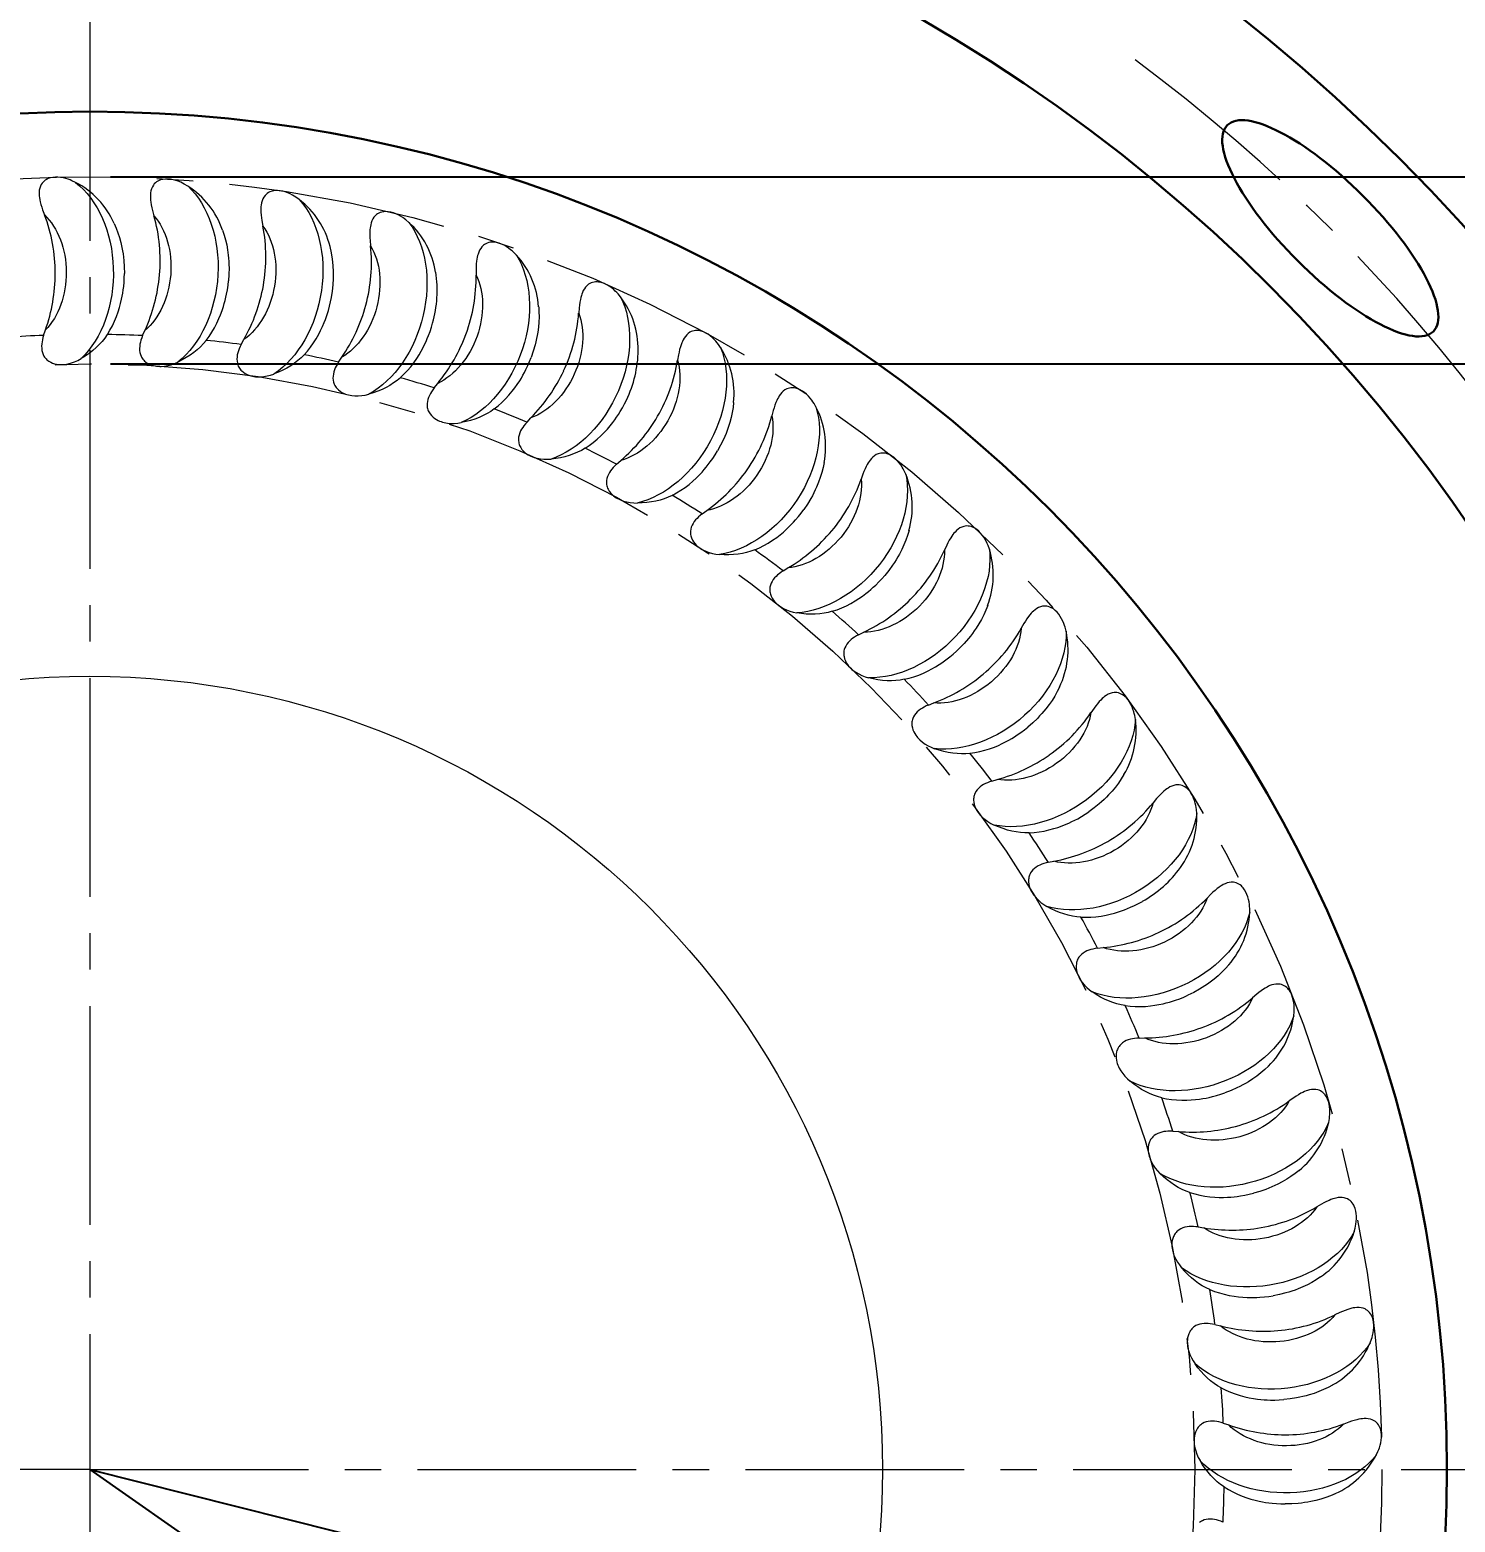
# Model space of a CAD drawing. Extents: x 89 to 624, y -17 to 440.
# Drawn here: x 232.37 to 266.6, y 175.93 to 211.76 of the extents above; entities that cross this region are included whole.
import ezdxf

# ---------------------------------------------------------------- set-up
doc = ezdxf.new("R2010")
doc.units = 0
doc.header["$LTSCALE"] = 7
doc.header["$MEASUREMENT"] = 0
doc.linetypes.add('CENTER2', pattern=[1.125, 0.75, -0.125, 0.125, -0.125])
doc.layers.get('0').update_dxf_attribs({"linetype": 'CONTINUOUS', "lineweight": 15})
for name, color, linetype, lineweight in [('1', 1, 'CENTER2', 15), ('3', 3, 'CONTINUOUS', 30), ('8', 253, 'CONTINUOUS', 15)]:
    doc.layers.add(name, color=color, linetype=linetype, lineweight=lineweight)
doc.styles.add('ITALICT', font='ITALICT.shx', dxfattribs={"width": 0.8, "height": 3})
doc.dimstyles.get("Standard").update_dxf_attribs({"dimtxt": 3, "dimasz": 3, "dimexe": 0.5, "dimexo": 0.5, "dimgap": 0.8, "dimtad": 1, "dimdsep": 46, "dimtxsty": 'ITALICT', "dimcen": 0.09, "dimazin": 2, "dimtfac": 1, "dimtmove": 0, "dimatfit": 3, "dimfxl": 1, "dimtolj": 1, "dimtzin": 0, "dimarcsym": 0})

# ---------------------------------------------------------------- blocks, each defined once
blk = doc.blocks.new('*D10')
at = {"color": 0, "lineweight": -2, "transparency": 16777216}
for p, q in [((234.307, 203.74), (314.622, 203.74)), ((314.122, 153.655), (314.122, 200.74)), ((234.307, 150.655), (314.622, 150.655))]:
    blk.add_line(p, q, dxfattribs=at)
at = {"color": 0, "transparency": 16777216}
for points in [[(313.622, 200.74), (314.622, 200.74), (314.122, 203.74)], [(313.622, 153.655), (314.622, 153.655), (314.122, 150.655)]]:
    blk.add_solid(points, dxfattribs=at)
at = {"color": 0, "transparency": 16777216, "insert": (311.822, 178.447), "char_height": 3, "attachment_point": 5, "rotation": 90, "style": 'ITALICT'}
blk.add_mtext('\\A1;53.1', dxfattribs=at)
blk = doc.blocks.new('*D11')
at = {"color": 0, "lineweight": -2, "transparency": 16777216}
for p, q in [((314.122, 211.234), (314.122, 223.268)), ((234.307, 208.234), (314.622, 208.234)), ((314.122, 203.74), (314.122, 208.234)), ((234.307, 203.74), (314.622, 203.74)), ((314.122, 200.74), (314.122, 197.74))]:
    blk.add_line(p, q, dxfattribs=at)
at = {"color": 0, "transparency": 16777216}
for points in [[(313.622, 211.234), (314.622, 211.234), (314.122, 208.234)], [(313.622, 200.74), (314.622, 200.74), (314.122, 203.74)]]:
    blk.add_solid(points, dxfattribs=at)
at = {"color": 0, "transparency": 16777216, "insert": (311.822, 219.668), "char_height": 3, "attachment_point": 5, "rotation": 90, "style": 'ITALICT'}
blk.add_mtext('\\A1;4.5', dxfattribs=at)
blk = doc.blocks.new('*D46')
at = {"color": 0, "lineweight": -2, "transparency": 16777216}
for p, q in [((234.307, 253.197), (340.204, 253.197)), ((339.704, 250.197), (339.704, 104.197)), ((234.307, 101.197), (340.204, 101.197))]:
    blk.add_line(p, q, dxfattribs=at)
at = {"color": 0, "transparency": 16777216}
for points in [[(339.204, 250.197), (340.204, 250.197), (339.704, 253.197)], [(339.204, 104.197), (340.204, 104.197), (339.704, 101.197)]]:
    blk.add_solid(points, dxfattribs=at)
at = {"color": 0, "transparency": 16777216, "insert": (337.404, 177.197), "char_height": 3, "attachment_point": 5, "rotation": 90, "style": 'ITALICT'}
blk.add_mtext('\\A1;152', dxfattribs=at)
blk = doc.blocks.new('*D49')
at = {"color": 0, "lineweight": -2, "transparency": 16777216}
for p, q in [((233.807, 177.197), (289.087, 163.3)), ((306.788, 158.85), (291.997, 162.568))]:
    blk.add_line(p, q, dxfattribs=at)
at = {"color": 0, "transparency": 16777216}
blk.add_solid([(292.119, 163.053), (291.875, 162.084), (289.087, 163.3)], dxfattribs=at)
at = {"color": 0, "transparency": 16777216, "insert": (303.026, 162.167), "char_height": 3, "attachment_point": 5, "rotation": 345.8882, "style": 'ITALICT'}
blk.add_mtext('\\A1;R57', dxfattribs=at)
blk = doc.blocks.new('*D50')
at = {"color": 0, "lineweight": -2, "transparency": 16777216}
for p, q in [((233.807, 177.197), (288.098, 139.228)), ((309.376, 124.346), (290.556, 137.509))]:
    blk.add_line(p, q, dxfattribs=at)
blk.add_arc((233.807, 177.197), 66.25, 321.48913, 325.46446, dxfattribs=at)
at = {"color": 0, "transparency": 16777216}
blk.add_solid([(290.842, 137.919), (290.269, 137.099), (288.098, 139.228)], dxfattribs=at)
at = {"color": 0, "transparency": 16777216, "insert": (304.56, 130.521), "char_height": 3, "attachment_point": 5, "rotation": 325.032, "style": 'ITALICT'}
blk.add_mtext('\\A1;R66.25', dxfattribs=at)
blk = doc.blocks.new('*D52')
at = {"color": 0, "lineweight": -2, "transparency": 16777216}
for p, q in [((173.432, 199.172), (156.954, 205.17)), ((170.807, 177.197), (152.021, 177.197))]:
    blk.add_line(p, q, dxfattribs=at)
blk.add_arc((233.807, 177.197), 81.286, 162.11471, 177.88529, dxfattribs=at)
at = {"color": 0, "transparency": 16777216}
for points in [[(155.977, 202.324), (156.922, 201.999), (157.423, 204.999)], [(153.077, 180.188), (152.077, 180.206), (152.521, 177.197)]]:
    blk.add_solid(points, dxfattribs=at)
at = {"color": 0, "transparency": 16777216, "insert": (151.491, 191.712), "char_height": 3, "attachment_point": 5, "rotation": 80, "style": 'ITALICT'}
blk.add_mtext('\\A1;20°', dxfattribs=at)
blk = doc.blocks.new('*D53')
at = {"color": 0, "lineweight": -2, "transparency": 16777216}
for p, q in [((181.658, 229.346), (170.053, 240.951)), ((170.807, 177.197), (143.645, 177.197))]:
    blk.add_line(p, q, dxfattribs=at)
blk.add_arc((233.807, 177.197), 89.662, 136.91715, 178.08285, dxfattribs=at)
at = {"color": 0, "transparency": 16777216}
for points in [[(167.962, 238.789), (168.681, 238.094), (170.407, 240.598)], [(144.696, 180.189), (143.696, 180.205), (144.145, 177.197)]]:
    blk.add_solid(points, dxfattribs=at)
at = {"color": 0, "transparency": 16777216, "insert": (148.846, 212.39), "char_height": 3, "attachment_point": 5, "rotation": 67.5, "style": 'ITALICT'}
blk.add_mtext('\\A1;45°', dxfattribs=at)

msp = doc.modelspace()

# ---------------------------------------------------------------- linework, layer by layer
at = {"layer": '1'}
for p, q in [((233.807, 243.447), (233.807, 177.197)), ((233.807, 177.197), (171.307, 177.197)), ((233.807, 177.197), (296.307, 177.197)), ((233.807, 177.197), (233.807, 101.197))]:
    msp.add_line(p, q, dxfattribs=at)
for radius in [31.037, 26.542]:
    msp.add_circle((233.807, 177.197), radius, dxfattribs=at)
for radius, start, end in [(57, 12.6703, 166.5373), (42.14, 36.5767, 53.4233)]:
    msp.add_arc((233.807, 177.197), radius, start, end, dxfattribs=at)
at = {"layer": '3'}
for radius in [44.5, 40.135, 32.6]:
    msp.add_circle((233.807, 177.197), radius, dxfattribs=at)
msp.add_ellipse((263.605, 206.994), major_axis=(2.475, -2.475), ratio=0.316357, dxfattribs=at)
at = {"layer": '8', "ltscale": 0.003442}
for p, q in [((232.698, 204.424), (232.742, 204.555)), ((244.309, 202.342), (244.403, 202.442)), ((246.46, 201.331), (246.563, 201.422)), ((248.515, 200.137), (248.626, 200.218)), ((250.459, 198.768), (250.576, 198.839)), ((252.275, 197.234), (252.399, 197.295)), ((253.951, 195.548), (254.079, 195.599)), ((256.832, 191.772), (256.967, 191.799)), ((258.015, 189.709), (258.151, 189.725)), ((259.013, 187.552), (259.151, 187.555)), ((259.819, 185.316), (259.957, 185.307)), ((260.834, 180.676), (260.968, 180.643)), ((261.034, 178.307), (261.165, 178.263))]:
    msp.add_line(p, q, dxfattribs=at)
at = {"layer": '8', "ltscale": 0.003441}
for p, q in [((235.075, 204.417), (235.13, 204.543)), ((237.443, 204.203), (237.509, 204.324)), ((239.783, 203.784), (239.859, 203.898)), ((242.077, 203.162), (242.163, 203.269)), ((255.474, 193.723), (255.606, 193.762)), ((260.428, 183.018), (260.564, 182.997))]:
    msp.add_line(p, q, dxfattribs=at)
at = {"layer": '8'}
for points in [[(233.464, 208.098), (233.379, 208.138), (233.335, 208.156), (233.29, 208.173), (233.23, 208.191), (233.168, 208.206), (233.105, 208.217), (233.042, 208.223), (232.98, 208.223), (232.918, 208.218), (232.859, 208.206), (232.83, 208.197), (232.803, 208.187), (232.769, 208.17), (232.737, 208.151), (232.708, 208.129), (232.683, 208.104), (232.66, 208.078), (232.641, 208.049), (232.619, 208.004), (232.604, 207.957), (232.594, 207.908), (232.59, 207.857), (232.59, 207.807), (232.592, 207.768), (232.597, 207.73), (232.605, 207.681), (232.615, 207.633), (232.633, 207.568), (232.652, 207.503), (232.673, 207.44), (232.719, 207.317)], [(236.159, 208.01), (236.077, 208.058), (236.035, 208.08), (235.992, 208.1), (235.933, 208.124), (235.873, 208.144), (235.812, 208.16), (235.749, 208.171), (235.687, 208.177), (235.625, 208.177), (235.565, 208.17), (235.536, 208.164), (235.508, 208.156), (235.472, 208.143), (235.439, 208.126), (235.408, 208.107), (235.381, 208.085), (235.356, 208.06), (235.335, 208.033), (235.309, 207.99), (235.289, 207.944), (235.275, 207.896), (235.266, 207.847), (235.262, 207.796), (235.261, 207.758), (235.263, 207.719), (235.267, 207.67), (235.273, 207.621), (235.284, 207.555), (235.298, 207.488), (235.313, 207.424), (235.348, 207.297)], [(238.835, 207.688), (238.758, 207.743), (238.718, 207.768), (238.677, 207.792), (238.621, 207.821), (238.562, 207.846), (238.503, 207.868), (238.442, 207.884), (238.38, 207.896), (238.318, 207.901), (238.258, 207.899), (238.228, 207.896), (238.199, 207.89), (238.163, 207.88), (238.128, 207.867), (238.096, 207.85), (238.067, 207.83), (238.04, 207.808), (238.016, 207.783), (237.987, 207.742), (237.963, 207.698), (237.945, 207.652), (237.932, 207.603), (237.923, 207.553), (237.919, 207.515), (237.917, 207.476), (237.917, 207.427), (237.919, 207.378), (237.924, 207.31), (237.932, 207.243), (237.942, 207.178), (237.965, 207.048)], [(234.392, 207.113), (234.44, 207.001), (234.483, 206.887), (234.521, 206.77), (234.553, 206.651), (234.58, 206.53), (234.594, 206.454), (234.607, 206.378), (234.617, 206.301), (234.625, 206.223), (234.636, 206.068), (234.639, 205.912)], [(241.474, 207.133), (241.402, 207.195), (241.364, 207.224), (241.325, 207.251), (241.271, 207.285), (241.215, 207.315), (241.158, 207.342), (241.099, 207.364), (241.038, 207.38), (240.977, 207.391), (240.917, 207.395), (240.887, 207.394), (240.858, 207.391), (240.821, 207.384), (240.785, 207.373), (240.751, 207.359), (240.72, 207.342), (240.692, 207.322), (240.666, 207.3), (240.633, 207.262), (240.606, 207.22), (240.584, 207.175), (240.567, 207.128), (240.554, 207.079), (240.546, 207.041), (240.541, 207.003), (240.536, 206.954), (240.533, 206.905), (240.533, 206.837), (240.535, 206.769), (240.539, 206.703), (240.551, 206.572)], [(236.997, 206.949), (237.036, 206.833), (237.068, 206.715), (237.096, 206.595), (237.117, 206.474), (237.134, 206.351), (237.141, 206.274), (237.147, 206.197), (237.15, 206.12), (237.152, 206.042), (237.149, 205.886), (237.138, 205.731)], [(244.054, 206.351), (243.987, 206.419), (243.952, 206.451), (243.916, 206.481), (243.865, 206.52), (243.812, 206.555), (243.757, 206.586), (243.7, 206.613), (243.641, 206.635), (243.581, 206.651), (243.522, 206.66), (243.492, 206.662), (243.462, 206.661), (243.425, 206.658), (243.388, 206.65), (243.353, 206.639), (243.321, 206.625), (243.291, 206.608), (243.264, 206.587), (243.227, 206.553), (243.196, 206.513), (243.171, 206.471), (243.149, 206.425), (243.132, 206.377), (243.122, 206.34), (243.113, 206.302), (243.104, 206.254), (243.097, 206.206), (243.091, 206.138), (243.087, 206.07), (243.085, 206.004), (243.086, 205.873)], [(234.228, 204.444), (234.291, 204.546), (234.348, 204.653), (234.401, 204.762), (234.448, 204.875), (234.489, 204.991), (234.52, 205.089), (234.547, 205.188), (234.571, 205.289), (234.586, 205.364), (234.6, 205.441), (234.611, 205.518), (234.621, 205.596), (234.63, 205.701), (234.636, 205.807), (234.639, 205.912)], [(236.601, 204.303), (236.673, 204.4), (236.739, 204.501), (236.801, 204.606), (236.857, 204.714), (236.909, 204.825), (236.948, 204.92), (236.984, 205.017), (237.016, 205.115), (237.038, 205.189), (237.058, 205.264), (237.076, 205.34), (237.093, 205.417), (237.111, 205.521), (237.127, 205.626), (237.138, 205.731)], [(246.556, 205.347), (246.495, 205.42), (246.463, 205.455), (246.43, 205.489), (246.383, 205.532), (246.333, 205.571), (246.281, 205.607), (246.226, 205.639), (246.17, 205.666), (246.111, 205.687), (246.053, 205.701), (246.023, 205.705), (245.994, 205.708), (245.956, 205.707), (245.919, 205.703), (245.883, 205.695), (245.85, 205.684), (245.818, 205.669), (245.789, 205.651), (245.75, 205.62), (245.716, 205.583), (245.686, 205.543), (245.661, 205.499), (245.64, 205.453), (245.626, 205.417), (245.614, 205.381), (245.601, 205.333), (245.59, 205.286), (245.578, 205.219), (245.568, 205.152), (245.561, 205.086), (245.55, 204.955)], [(238.953, 203.957), (239.033, 204.047), (239.108, 204.142), (239.178, 204.241), (239.244, 204.344), (239.305, 204.45), (239.352, 204.541), (239.397, 204.634), (239.437, 204.729), (239.466, 204.801), (239.492, 204.874), (239.517, 204.948), (239.54, 205.023), (239.567, 205.125), (239.592, 205.228), (239.612, 205.332)], [(244.589, 205.109), (244.596, 204.987), (244.597, 204.865), (244.592, 204.742), (244.582, 204.62), (244.566, 204.497), (244.554, 204.421), (244.539, 204.345), (244.522, 204.269), (244.503, 204.193), (244.46, 204.044), (244.41, 203.896)], [(241.265, 203.406), (241.353, 203.489), (241.436, 203.577), (241.515, 203.67), (241.589, 203.766), (241.659, 203.867), (241.715, 203.954), (241.767, 204.043), (241.815, 204.134), (241.85, 204.203), (241.883, 204.273), (241.914, 204.345), (241.943, 204.418), (241.979, 204.517), (242.013, 204.617), (242.042, 204.719)], [(232.698, 204.424), (232.682, 204.37), (232.668, 204.314), (232.659, 204.266), (232.653, 204.217), (232.65, 204.165), (232.651, 204.113), (232.657, 204.062), (232.669, 204.013), (232.685, 203.968), (232.705, 203.928), (232.72, 203.904), (232.736, 203.882), (232.756, 203.86), (232.776, 203.84), (232.798, 203.821), (232.82, 203.805), (232.867, 203.778), (232.914, 203.757), (232.962, 203.742), (233.01, 203.731), (233.058, 203.725), (233.094, 203.723), (233.131, 203.723), (233.17, 203.724), (233.209, 203.728), (233.288, 203.742), (233.366, 203.762), (233.443, 203.79), (233.52, 203.824), (233.596, 203.865)], [(235.075, 204.417), (235.055, 204.365), (235.036, 204.31), (235.023, 204.263), (235.012, 204.214), (235.005, 204.163), (235.001, 204.111), (235.003, 204.06), (235.01, 204.01), (235.023, 203.964), (235.039, 203.922), (235.052, 203.897), (235.066, 203.874), (235.084, 203.85), (235.102, 203.829), (235.122, 203.808), (235.143, 203.79), (235.187, 203.759), (235.232, 203.734), (235.278, 203.715), (235.325, 203.7), (235.373, 203.69), (235.409, 203.684), (235.445, 203.681), (235.485, 203.679), (235.524, 203.679), (235.603, 203.686), (235.683, 203.7), (235.762, 203.72), (235.842, 203.748), (235.921, 203.782)], [(248.96, 204.129), (248.907, 204.207), (248.878, 204.245), (248.847, 204.281), (248.804, 204.328), (248.758, 204.372), (248.709, 204.412), (248.658, 204.449), (248.604, 204.48), (248.548, 204.506), (248.49, 204.526), (248.461, 204.532), (248.432, 204.537), (248.394, 204.54), (248.357, 204.539), (248.321, 204.534), (248.287, 204.526), (248.254, 204.514), (248.223, 204.499), (248.182, 204.471), (248.144, 204.438), (248.112, 204.4), (248.083, 204.359), (248.058, 204.315), (248.041, 204.28), (248.025, 204.244), (248.008, 204.199), (247.993, 204.152), (247.975, 204.086), (247.96, 204.02), (247.947, 203.956), (247.924, 203.826)], [(237.443, 204.203), (237.418, 204.153), (237.395, 204.1), (237.377, 204.054), (237.362, 204.007), (237.35, 203.956), (237.343, 203.905), (237.34, 203.853), (237.343, 203.803), (237.351, 203.756), (237.364, 203.713), (237.374, 203.687), (237.387, 203.663), (237.402, 203.638), (237.418, 203.615), (237.436, 203.592), (237.456, 203.572), (237.497, 203.537), (237.54, 203.509), (237.584, 203.486), (237.629, 203.467), (237.676, 203.452), (237.711, 203.444), (237.747, 203.437), (237.786, 203.432), (237.826, 203.429), (237.905, 203.429), (237.985, 203.435), (238.066, 203.449), (238.148, 203.469), (238.23, 203.496)], [(243.521, 202.657), (243.616, 202.732), (243.706, 202.812), (243.793, 202.897), (243.875, 202.987), (243.954, 203.081), (244.016, 203.163), (244.076, 203.247), (244.133, 203.333), (244.173, 203.399), (244.212, 203.467), (244.249, 203.535), (244.284, 203.605), (244.329, 203.701), (244.371, 203.798), (244.41, 203.896)], [(239.783, 203.784), (239.753, 203.736), (239.726, 203.685), (239.704, 203.641), (239.685, 203.595), (239.669, 203.546), (239.657, 203.495), (239.65, 203.444), (239.648, 203.394), (239.652, 203.346), (239.661, 203.302), (239.67, 203.275), (239.68, 203.25), (239.692, 203.224), (239.707, 203.199), (239.723, 203.176), (239.741, 203.154), (239.778, 203.115), (239.819, 203.083), (239.861, 203.056), (239.904, 203.034), (239.949, 203.015), (239.984, 203.004), (240.019, 202.994), (240.058, 202.986), (240.097, 202.979), (240.176, 202.972), (240.256, 202.972), (240.338, 202.978), (240.421, 202.991), (240.506, 203.011)], [(242.077, 203.162), (242.044, 203.116), (242.012, 203.068), (241.987, 203.026), (241.964, 202.982), (241.943, 202.935), (241.927, 202.885), (241.915, 202.835), (241.909, 202.785), (241.909, 202.737), (241.914, 202.693), (241.92, 202.665), (241.928, 202.639), (241.938, 202.612), (241.95, 202.586), (241.965, 202.561), (241.98, 202.538), (242.015, 202.496), (242.052, 202.461), (242.091, 202.43), (242.133, 202.404), (242.176, 202.382), (242.21, 202.367), (242.244, 202.354), (242.281, 202.343), (242.32, 202.333), (242.398, 202.319), (242.478, 202.311), (242.56, 202.311), (242.644, 202.317), (242.73, 202.329)], [(251.25, 202.706), (251.204, 202.788), (251.178, 202.828), (251.151, 202.867), (251.112, 202.918), (251.07, 202.965), (251.025, 203.01), (250.976, 203.051), (250.925, 203.087), (250.872, 203.118), (250.816, 203.142), (250.788, 203.151), (250.759, 203.158), (250.722, 203.165), (250.685, 203.167), (250.648, 203.165), (250.614, 203.16), (250.58, 203.151), (250.548, 203.138), (250.504, 203.114), (250.464, 203.084), (250.428, 203.05), (250.396, 203.011), (250.367, 202.969), (250.347, 202.936), (250.329, 202.902), (250.308, 202.858), (250.288, 202.813), (250.265, 202.749), (250.244, 202.685), (250.225, 202.622), (250.191, 202.494)], [(245.703, 201.713), (245.804, 201.78), (245.901, 201.852), (245.995, 201.929), (246.085, 202.011), (246.171, 202.098), (246.241, 202.174), (246.307, 202.253), (246.371, 202.334), (246.417, 202.396), (246.462, 202.46), (246.505, 202.525), (246.546, 202.592), (246.599, 202.683), (246.649, 202.776), (246.696, 202.871)], [(249.272, 202.813), (249.258, 202.692), (249.238, 202.571), (249.212, 202.451), (249.18, 202.332), (249.143, 202.214), (249.118, 202.141), (249.09, 202.069), (249.06, 201.997), (249.029, 201.926), (248.96, 201.786), (248.885, 201.65)], [(244.309, 202.342), (244.271, 202.3), (244.235, 202.255), (244.207, 202.215), (244.18, 202.173), (244.155, 202.128), (244.135, 202.08), (244.119, 202.031), (244.108, 201.982), (244.104, 201.934), (244.105, 201.889), (244.109, 201.861), (244.114, 201.835), (244.122, 201.806), (244.132, 201.78), (244.144, 201.754), (244.158, 201.729), (244.188, 201.685), (244.222, 201.646), (244.259, 201.612), (244.298, 201.583), (244.339, 201.556), (244.371, 201.539), (244.404, 201.523), (244.441, 201.508), (244.478, 201.495), (244.555, 201.474), (244.634, 201.46), (244.716, 201.452), (244.8, 201.451), (244.886, 201.455)], [(247.795, 200.583), (247.901, 200.64), (248.004, 200.704), (248.104, 200.773), (248.201, 200.847), (248.295, 200.926), (248.37, 200.996), (248.443, 201.068), (248.514, 201.143), (248.565, 201.201), (248.615, 201.261), (248.664, 201.322), (248.711, 201.385), (248.772, 201.471), (248.83, 201.559), (248.885, 201.65)], [(251.445, 201.368), (251.421, 201.248), (251.39, 201.13), (251.354, 201.012), (251.312, 200.897), (251.265, 200.782), (251.233, 200.712), (251.2, 200.642), (251.164, 200.573), (251.126, 200.505), (251.046, 200.372), (250.959, 200.242)], [(253.407, 201.089), (253.368, 201.175), (253.346, 201.217), (253.322, 201.258), (253.288, 201.312), (253.25, 201.363), (253.209, 201.411), (253.164, 201.456), (253.117, 201.497), (253.066, 201.532), (253.013, 201.561), (252.985, 201.572), (252.957, 201.582), (252.921, 201.592), (252.884, 201.597), (252.848, 201.599), (252.812, 201.596), (252.778, 201.59), (252.745, 201.581), (252.699, 201.56), (252.657, 201.534), (252.618, 201.503), (252.582, 201.467), (252.55, 201.428), (252.527, 201.397), (252.506, 201.365), (252.481, 201.322), (252.458, 201.279), (252.429, 201.218), (252.402, 201.155), (252.378, 201.094), (252.334, 200.97)], [(246.46, 201.331), (246.419, 201.292), (246.38, 201.251), (246.348, 201.214), (246.317, 201.174), (246.289, 201.131), (246.264, 201.085), (246.244, 201.038), (246.229, 200.99), (246.221, 200.942), (246.218, 200.898), (246.219, 200.869), (246.222, 200.843), (246.228, 200.814), (246.235, 200.787), (246.245, 200.759), (246.257, 200.734), (246.283, 200.687), (246.314, 200.645), (246.347, 200.609), (246.384, 200.575), (246.422, 200.546), (246.453, 200.526), (246.484, 200.507), (246.519, 200.489), (246.555, 200.473), (246.63, 200.445), (246.707, 200.424), (246.788, 200.409), (246.872, 200.4), (246.958, 200.398)], [(248.515, 200.137), (248.471, 200.102), (248.428, 200.064), (248.393, 200.029), (248.359, 199.992), (248.327, 199.952), (248.298, 199.909), (248.274, 199.863), (248.256, 199.816), (248.243, 199.77), (248.237, 199.726), (248.235, 199.698), (248.236, 199.671), (248.239, 199.641), (248.244, 199.614), (248.251, 199.586), (248.26, 199.559), (248.283, 199.51), (248.31, 199.466), (248.34, 199.427), (248.373, 199.39), (248.409, 199.358), (248.438, 199.335), (248.468, 199.314), (248.501, 199.293), (248.535, 199.273), (248.607, 199.239), (248.683, 199.211), (248.762, 199.19), (248.845, 199.173), (248.93, 199.163)], [(249.78, 199.275), (249.89, 199.323), (249.998, 199.377), (250.104, 199.437), (250.207, 199.503), (250.308, 199.573), (250.389, 199.636), (250.468, 199.702), (250.545, 199.771), (250.601, 199.824), (250.656, 199.879), (250.71, 199.936), (250.762, 199.994), (250.831, 200.074), (250.896, 200.157), (250.959, 200.242)], [(253.485, 199.739), (253.45, 199.622), (253.409, 199.506), (253.363, 199.393), (253.311, 199.281), (253.254, 199.171), (253.216, 199.104), (253.177, 199.037), (253.135, 198.972), (253.092, 198.907), (253, 198.781), (252.902, 198.66)], [(255.415, 199.29), (255.383, 199.379), (255.365, 199.423), (255.345, 199.466), (255.315, 199.522), (255.282, 199.576), (255.245, 199.628), (255.205, 199.677), (255.161, 199.721), (255.113, 199.761), (255.063, 199.794), (255.037, 199.808), (255.01, 199.82), (254.974, 199.833), (254.938, 199.842), (254.902, 199.846), (254.867, 199.847), (254.832, 199.844), (254.798, 199.837), (254.751, 199.821), (254.706, 199.799), (254.665, 199.771), (254.626, 199.738), (254.59, 199.702), (254.565, 199.673), (254.541, 199.643), (254.513, 199.603), (254.486, 199.562), (254.452, 199.503), (254.42, 199.443), (254.39, 199.385), (254.335, 199.265)], [(250.459, 198.768), (250.412, 198.736), (250.365, 198.702), (250.327, 198.671), (250.291, 198.637), (250.255, 198.6), (250.223, 198.559), (250.195, 198.516), (250.172, 198.471), (250.155, 198.426), (250.145, 198.382), (250.141, 198.355), (250.14, 198.328), (250.14, 198.298), (250.143, 198.27), (250.148, 198.242), (250.154, 198.214), (250.172, 198.164), (250.195, 198.118), (250.222, 198.075), (250.252, 198.037), (250.285, 198.001), (250.311, 197.976), (250.339, 197.952), (250.371, 197.928), (250.403, 197.906), (250.472, 197.866), (250.545, 197.831), (250.622, 197.803), (250.703, 197.779), (250.787, 197.761)], [(251.643, 197.799), (251.757, 197.837), (251.87, 197.882), (251.98, 197.932), (252.089, 197.988), (252.195, 198.05), (252.282, 198.105), (252.366, 198.164), (252.449, 198.226), (252.509, 198.274), (252.569, 198.324), (252.627, 198.376), (252.685, 198.429), (252.76, 198.504), (252.832, 198.581), (252.902, 198.66)], [(255.375, 197.938), (255.33, 197.824), (255.279, 197.713), (255.223, 197.604), (255.162, 197.497), (255.095, 197.392), (255.052, 197.329), (255.007, 197.266), (254.959, 197.204), (254.91, 197.143), (254.808, 197.026), (254.7, 196.914)], [(257.258, 197.322), (257.234, 197.414), (257.22, 197.459), (257.204, 197.504), (257.179, 197.562), (257.151, 197.619), (257.119, 197.674), (257.083, 197.726), (257.043, 197.774), (256.999, 197.818), (256.952, 197.856), (256.927, 197.872), (256.901, 197.886), (256.867, 197.902), (256.831, 197.914), (256.796, 197.922), (256.761, 197.926), (256.726, 197.926), (256.692, 197.922), (256.643, 197.91), (256.597, 197.891), (256.553, 197.867), (256.512, 197.838), (256.473, 197.805), (256.445, 197.779), (256.419, 197.75), (256.387, 197.713), (256.357, 197.674), (256.317, 197.619), (256.28, 197.562), (256.246, 197.506), (256.18, 197.392)], [(252.275, 197.234), (252.226, 197.207), (252.177, 197.177), (252.136, 197.15), (252.097, 197.119), (252.058, 197.085), (252.022, 197.047), (251.99, 197.007), (251.964, 196.964), (251.943, 196.92), (251.929, 196.878), (251.923, 196.85), (251.919, 196.824), (251.917, 196.794), (251.917, 196.766), (251.92, 196.737), (251.924, 196.71), (251.937, 196.658), (251.956, 196.61), (251.979, 196.565), (252.006, 196.524), (252.035, 196.485), (252.06, 196.458), (252.085, 196.432), (252.114, 196.405), (252.145, 196.38), (252.21, 196.334), (252.279, 196.294), (252.354, 196.259), (252.432, 196.228), (252.515, 196.203)], [(253.371, 196.166), (253.488, 196.194), (253.604, 196.229), (253.718, 196.269), (253.831, 196.316), (253.942, 196.368), (254.033, 196.416), (254.123, 196.467), (254.211, 196.521), (254.275, 196.564), (254.339, 196.608), (254.402, 196.655), (254.463, 196.703), (254.544, 196.771), (254.623, 196.841), (254.7, 196.914)], [(257.1, 195.979), (257.046, 195.87), (256.985, 195.764), (256.92, 195.66), (256.85, 195.558), (256.775, 195.46), (256.726, 195.401), (256.675, 195.342), (256.622, 195.285), (256.568, 195.228), (256.456, 195.12), (256.339, 195.018)], [(258.923, 195.202), (258.907, 195.295), (258.897, 195.342), (258.884, 195.388), (258.865, 195.448), (258.842, 195.507), (258.815, 195.565), (258.783, 195.619), (258.748, 195.671), (258.708, 195.718), (258.664, 195.76), (258.641, 195.778), (258.616, 195.795), (258.583, 195.813), (258.549, 195.828), (258.514, 195.839), (258.48, 195.846), (258.445, 195.849), (258.411, 195.848), (258.361, 195.841), (258.313, 195.826), (258.268, 195.806), (258.224, 195.781), (258.183, 195.752), (258.153, 195.727), (258.124, 195.702), (258.089, 195.667), (258.056, 195.631), (258.012, 195.58), (257.97, 195.526), (257.931, 195.473), (257.855, 195.365)], [(253.951, 195.548), (253.9, 195.526), (253.848, 195.5), (253.805, 195.476), (253.763, 195.449), (253.722, 195.419), (253.683, 195.384), (253.648, 195.346), (253.618, 195.306), (253.593, 195.265), (253.576, 195.224), (253.567, 195.197), (253.561, 195.17), (253.556, 195.141), (253.554, 195.113), (253.554, 195.084), (253.556, 195.056), (253.565, 195.003), (253.579, 194.954), (253.598, 194.908), (253.621, 194.864), (253.647, 194.823), (253.669, 194.794), (253.692, 194.766), (253.719, 194.737), (253.747, 194.709), (253.808, 194.658), (253.874, 194.611), (253.944, 194.57), (254.02, 194.533), (254.1, 194.5)], [(254.95, 194.389), (255.069, 194.407), (255.187, 194.431), (255.305, 194.461), (255.421, 194.498), (255.537, 194.54), (255.631, 194.58), (255.725, 194.623), (255.817, 194.669), (255.885, 194.706), (255.952, 194.745), (256.019, 194.786), (256.085, 194.829), (256.172, 194.889), (256.256, 194.952), (256.339, 195.018)], [(258.649, 193.878), (258.585, 193.774), (258.515, 193.673), (258.441, 193.575), (258.362, 193.48), (258.279, 193.389), (258.225, 193.334), (258.169, 193.28), (258.112, 193.227), (258.053, 193.176), (257.932, 193.078), (257.806, 192.987)], [(255.474, 193.723), (255.421, 193.705), (255.367, 193.684), (255.322, 193.664), (255.278, 193.641), (255.234, 193.614), (255.192, 193.583), (255.154, 193.548), (255.12, 193.511), (255.093, 193.471), (255.072, 193.432), (255.061, 193.406), (255.052, 193.38), (255.045, 193.352), (255.04, 193.324), (255.038, 193.295), (255.037, 193.267), (255.041, 193.214), (255.051, 193.163), (255.066, 193.116), (255.085, 193.07), (255.108, 193.027), (255.127, 192.996), (255.148, 192.966), (255.172, 192.935), (255.197, 192.905), (255.253, 192.848), (255.315, 192.796), (255.382, 192.749), (255.454, 192.705), (255.531, 192.666)], [(260.396, 192.945), (260.389, 193.039), (260.383, 193.086), (260.374, 193.133), (260.36, 193.195), (260.342, 193.256), (260.32, 193.315), (260.294, 193.373), (260.263, 193.427), (260.227, 193.478), (260.187, 193.523), (260.166, 193.543), (260.143, 193.562), (260.112, 193.583), (260.079, 193.601), (260.045, 193.615), (260.011, 193.625), (259.977, 193.631), (259.943, 193.633), (259.893, 193.63), (259.844, 193.62), (259.797, 193.603), (259.751, 193.582), (259.707, 193.556), (259.675, 193.535), (259.644, 193.512), (259.606, 193.481), (259.57, 193.448), (259.522, 193.4), (259.475, 193.351), (259.432, 193.301), (259.347, 193.2)], [(256.367, 192.481), (256.488, 192.488), (256.608, 192.502), (256.728, 192.522), (256.847, 192.548), (256.965, 192.58), (257.063, 192.611), (257.16, 192.646), (257.256, 192.685), (257.327, 192.715), (257.398, 192.748), (257.468, 192.783), (257.537, 192.82), (257.628, 192.873), (257.718, 192.928), (257.806, 192.987)], [(256.832, 191.772), (256.777, 191.758), (256.722, 191.742), (256.676, 191.726), (256.63, 191.707), (256.584, 191.684), (256.539, 191.657), (256.498, 191.626), (256.461, 191.591), (256.43, 191.554), (256.406, 191.517), (256.393, 191.492), (256.382, 191.467), (256.372, 191.439), (256.365, 191.412), (256.36, 191.384), (256.357, 191.356), (256.356, 191.302), (256.362, 191.251), (256.373, 191.202), (256.388, 191.155), (256.406, 191.11), (256.423, 191.078), (256.441, 191.046), (256.462, 191.013), (256.485, 190.981), (256.536, 190.92), (256.593, 190.862), (256.655, 190.809), (256.723, 190.76), (256.797, 190.714)], [(261.668, 190.567), (261.669, 190.662), (261.666, 190.709), (261.662, 190.757), (261.654, 190.82), (261.641, 190.882), (261.624, 190.943), (261.603, 191.003), (261.577, 191.059), (261.546, 191.113), (261.51, 191.162), (261.49, 191.184), (261.469, 191.204), (261.44, 191.228), (261.409, 191.249), (261.376, 191.266), (261.343, 191.279), (261.31, 191.288), (261.276, 191.293), (261.226, 191.294), (261.176, 191.288), (261.128, 191.276), (261.08, 191.259), (261.034, 191.237), (261.001, 191.218), (260.968, 191.198), (260.927, 191.17), (260.888, 191.14), (260.836, 191.097), (260.785, 191.052), (260.738, 191.007), (260.645, 190.913)], [(257.614, 190.456), (257.734, 190.453), (257.855, 190.457), (257.976, 190.466), (258.097, 190.482), (258.218, 190.504), (258.318, 190.526), (258.418, 190.552), (258.517, 190.582), (258.59, 190.607), (258.663, 190.633), (258.736, 190.662), (258.808, 190.693), (258.904, 190.737), (258.998, 190.784), (259.091, 190.835)], [(258.015, 189.709), (257.959, 189.701), (257.902, 189.69), (257.855, 189.678), (257.807, 189.663), (257.759, 189.644), (257.713, 189.62), (257.669, 189.593), (257.629, 189.562), (257.595, 189.528), (257.568, 189.493), (257.552, 189.469), (257.54, 189.445), (257.528, 189.419), (257.518, 189.392), (257.51, 189.364), (257.505, 189.337), (257.5, 189.283), (257.501, 189.232), (257.508, 189.182), (257.518, 189.134), (257.533, 189.088), (257.546, 189.054), (257.562, 189.021), (257.58, 188.986), (257.6, 188.952), (257.645, 188.886), (257.697, 188.825), (257.755, 188.766), (257.818, 188.711), (257.887, 188.659)], [(261.168, 189.311), (261.087, 189.219), (261.001, 189.132), (260.911, 189.049), (260.817, 188.969), (260.719, 188.894), (260.656, 188.849), (260.592, 188.805), (260.526, 188.763), (260.46, 188.723), (260.323, 188.648), (260.183, 188.579)], [(262.727, 188.088), (262.736, 188.182), (262.738, 188.23), (262.738, 188.277), (262.735, 188.341), (262.728, 188.404), (262.716, 188.466), (262.7, 188.527), (262.679, 188.586), (262.653, 188.643), (262.621, 188.694), (262.604, 188.718), (262.584, 188.74), (262.557, 188.767), (262.528, 188.79), (262.497, 188.81), (262.466, 188.825), (262.433, 188.837), (262.4, 188.845), (262.35, 188.85), (262.3, 188.849), (262.251, 188.841), (262.202, 188.828), (262.154, 188.811), (262.119, 188.795), (262.085, 188.777), (262.042, 188.753), (262, 188.727), (261.945, 188.689), (261.89, 188.648), (261.839, 188.607), (261.738, 188.522)], [(258.679, 188.331), (258.798, 188.317), (258.919, 188.31), (259.041, 188.309), (259.163, 188.314), (259.285, 188.325), (259.387, 188.339), (259.488, 188.356), (259.589, 188.377), (259.665, 188.396), (259.74, 188.416), (259.815, 188.438), (259.889, 188.462), (259.988, 188.498), (260.087, 188.537), (260.183, 188.579)], [(259.013, 187.552), (258.957, 187.548), (258.9, 187.542), (258.851, 187.534), (258.802, 187.523), (258.753, 187.509), (258.704, 187.49), (258.658, 187.466), (258.616, 187.439), (258.58, 187.408), (258.549, 187.375), (258.532, 187.353), (258.517, 187.33), (258.502, 187.305), (258.491, 187.279), (258.481, 187.252), (258.473, 187.225), (258.463, 187.172), (258.46, 187.121), (258.462, 187.071), (258.469, 187.022), (258.479, 186.975), (258.489, 186.94), (258.502, 186.905), (258.517, 186.869), (258.534, 186.833), (258.573, 186.764), (258.619, 186.698), (258.672, 186.635), (258.73, 186.574), (258.794, 186.516)], [(262.119, 186.88), (262.031, 186.796), (261.938, 186.717), (261.841, 186.641), (261.74, 186.57), (261.636, 186.504), (261.569, 186.464), (261.502, 186.427), (261.433, 186.391), (261.363, 186.356), (261.22, 186.293), (261.075, 186.237)], [(263.566, 185.526), (263.583, 185.619), (263.589, 185.666), (263.594, 185.714), (263.596, 185.777), (263.594, 185.841), (263.588, 185.904), (263.578, 185.966), (263.562, 186.027), (263.541, 186.085), (263.514, 186.139), (263.498, 186.164), (263.481, 186.188), (263.456, 186.217), (263.429, 186.243), (263.4, 186.265), (263.37, 186.283), (263.339, 186.298), (263.306, 186.309), (263.257, 186.318), (263.207, 186.321), (263.157, 186.318), (263.108, 186.309), (263.059, 186.296), (263.022, 186.283), (262.986, 186.269), (262.942, 186.249), (262.898, 186.226), (262.839, 186.193), (262.781, 186.157), (262.726, 186.12), (262.619, 186.045)], [(259.554, 186.121), (259.672, 186.097), (259.792, 186.079), (259.913, 186.068), (260.035, 186.062), (260.158, 186.062), (260.26, 186.067), (260.363, 186.076), (260.466, 186.088), (260.542, 186.099), (260.619, 186.113), (260.695, 186.129), (260.772, 186.146), (260.874, 186.173), (260.975, 186.203), (261.075, 186.237)], [(259.819, 185.316), (259.763, 185.317), (259.706, 185.316), (259.657, 185.312), (259.607, 185.306), (259.557, 185.295), (259.507, 185.281), (259.459, 185.261), (259.415, 185.237), (259.375, 185.21), (259.342, 185.18), (259.323, 185.16), (259.306, 185.138), (259.289, 185.114), (259.276, 185.089), (259.263, 185.063), (259.253, 185.037), (259.239, 184.985), (259.231, 184.935), (259.229, 184.885), (259.231, 184.836), (259.237, 184.787), (259.245, 184.751), (259.254, 184.716), (259.266, 184.679), (259.28, 184.642), (259.313, 184.569), (259.353, 184.499), (259.4, 184.432), (259.453, 184.366), (259.512, 184.303)], [(262.855, 184.375), (262.76, 184.3), (262.66, 184.229), (262.557, 184.162), (262.45, 184.1), (262.341, 184.043), (262.271, 184.009), (262.201, 183.978), (262.129, 183.948), (262.056, 183.92), (261.909, 183.869), (261.759, 183.826)], [(260.234, 183.843), (260.35, 183.809), (260.467, 183.781), (260.587, 183.759), (260.708, 183.743), (260.83, 183.732), (260.933, 183.728), (261.036, 183.727), (261.139, 183.731), (261.216, 183.735), (261.294, 183.742), (261.371, 183.751), (261.449, 183.762), (261.553, 183.78), (261.656, 183.801), (261.759, 183.826)], [(264.179, 182.901), (264.204, 182.992), (264.214, 183.038), (264.222, 183.085), (264.23, 183.148), (264.234, 183.212), (264.234, 183.275), (264.229, 183.338), (264.218, 183.4), (264.202, 183.46), (264.18, 183.516), (264.167, 183.542), (264.151, 183.568), (264.13, 183.599), (264.105, 183.626), (264.078, 183.651), (264.05, 183.672), (264.019, 183.689), (263.988, 183.703), (263.94, 183.717), (263.89, 183.724), (263.84, 183.725), (263.79, 183.721), (263.74, 183.712), (263.703, 183.702), (263.666, 183.691), (263.62, 183.675), (263.574, 183.656), (263.513, 183.628), (263.452, 183.598), (263.394, 183.566), (263.28, 183.5)], [(260.428, 183.018), (260.372, 183.024), (260.315, 183.028), (260.266, 183.028), (260.216, 183.026), (260.165, 183.02), (260.113, 183.01), (260.064, 182.995), (260.018, 182.975), (259.976, 182.951), (259.94, 182.924), (259.92, 182.905), (259.901, 182.886), (259.882, 182.863), (259.866, 182.84), (259.852, 182.815), (259.839, 182.79), (259.821, 182.739), (259.809, 182.689), (259.802, 182.64), (259.8, 182.591), (259.802, 182.542), (259.806, 182.506), (259.812, 182.47), (259.821, 182.431), (259.832, 182.393), (259.858, 182.318), (259.892, 182.245), (259.933, 182.174), (259.98, 182.104), (260.033, 182.036)], [(263.37, 181.816), (263.269, 181.749), (263.163, 181.687), (263.055, 181.63), (262.943, 181.577), (262.829, 181.53), (262.757, 181.503), (262.684, 181.477), (262.609, 181.454), (262.535, 181.432), (262.383, 181.395), (262.231, 181.365)], [(260.713, 181.514), (260.825, 181.47), (260.94, 181.432), (261.057, 181.4), (261.176, 181.373), (261.297, 181.352), (261.399, 181.339), (261.501, 181.329), (261.605, 181.324), (261.682, 181.322), (261.759, 181.322), (261.838, 181.324), (261.916, 181.328), (262.021, 181.337), (262.126, 181.349), (262.231, 181.365)], [(264.56, 180.232), (264.593, 180.321), (264.608, 180.366), (264.62, 180.412), (264.633, 180.474), (264.643, 180.537), (264.648, 180.6), (264.648, 180.663), (264.643, 180.726), (264.632, 180.787), (264.615, 180.845), (264.604, 180.872), (264.591, 180.899), (264.572, 180.931), (264.55, 180.961), (264.525, 180.988), (264.499, 181.012), (264.47, 181.031), (264.44, 181.048), (264.393, 181.066), (264.345, 181.077), (264.295, 181.083), (264.245, 181.083), (264.194, 181.078), (264.156, 181.072), (264.118, 181.064), (264.071, 181.052), (264.024, 181.037), (263.96, 181.015), (263.897, 180.989), (263.837, 180.963), (263.717, 180.907)], [(260.834, 180.676), (260.779, 180.687), (260.722, 180.695), (260.673, 180.7), (260.623, 180.702), (260.572, 180.701), (260.52, 180.695), (260.469, 180.684), (260.422, 180.669), (260.378, 180.648), (260.34, 180.625), (260.318, 180.608), (260.297, 180.59), (260.277, 180.569), (260.259, 180.547), (260.242, 180.523), (260.228, 180.5), (260.205, 180.451), (260.188, 180.402), (260.177, 180.353), (260.171, 180.305), (260.169, 180.256), (260.17, 180.22), (260.173, 180.183), (260.178, 180.144), (260.185, 180.105), (260.206, 180.028), (260.233, 179.953), (260.267, 179.878), (260.308, 179.804), (260.355, 179.732)], [(260.987, 179.153), (261.094, 179.099), (261.205, 179.051), (261.319, 179.009), (261.436, 178.972), (261.554, 178.94), (261.655, 178.918), (261.756, 178.9), (261.858, 178.885), (261.935, 178.876), (262.013, 178.87), (262.091, 178.865), (262.169, 178.862), (262.275, 178.862), (262.38, 178.865), (262.486, 178.872)], [(263.661, 179.222), (263.553, 179.164), (263.443, 179.112), (263.33, 179.064), (263.214, 179.021), (263.096, 178.984), (263.022, 178.963), (262.947, 178.944), (262.871, 178.927), (262.794, 178.912), (262.641, 178.888), (262.486, 178.872)], [(261.034, 178.307), (260.98, 178.323), (260.924, 178.336), (260.876, 178.345), (260.827, 178.352), (260.775, 178.355), (260.723, 178.354), (260.672, 178.347), (260.623, 178.336), (260.578, 178.32), (260.538, 178.299), (260.514, 178.284), (260.492, 178.268), (260.47, 178.249), (260.45, 178.229), (260.432, 178.207), (260.415, 178.184), (260.388, 178.138), (260.367, 178.091), (260.352, 178.043), (260.342, 177.995), (260.335, 177.947), (260.333, 177.91), (260.333, 177.874), (260.335, 177.835), (260.338, 177.795), (260.352, 177.717), (260.373, 177.639), (260.4, 177.562), (260.434, 177.485), (260.475, 177.408)], [(264.708, 177.54), (264.748, 177.626), (264.767, 177.67), (264.783, 177.714), (264.802, 177.775), (264.817, 177.837), (264.827, 177.899), (264.833, 177.962), (264.833, 178.025), (264.828, 178.087), (264.816, 178.146), (264.807, 178.174), (264.797, 178.202), (264.78, 178.236), (264.761, 178.268), (264.739, 178.297), (264.714, 178.322), (264.688, 178.344), (264.659, 178.363), (264.614, 178.386), (264.567, 178.401), (264.518, 178.411), (264.468, 178.415), (264.417, 178.415), (264.378, 178.412), (264.34, 178.408), (264.292, 178.4), (264.244, 178.389), (264.178, 178.372), (264.113, 178.353), (264.051, 178.332), (263.927, 178.286)], [(261.054, 176.777), (261.156, 176.714), (261.263, 176.656), (261.373, 176.604), (261.485, 176.557), (261.601, 176.515), (261.699, 176.485), (261.798, 176.458), (261.899, 176.434), (261.975, 176.419), (262.051, 176.405), (262.128, 176.394), (262.206, 176.384), (262.311, 176.375), (262.417, 176.368), (262.522, 176.366)], [(263.723, 176.613), (263.611, 176.564), (263.497, 176.521), (263.38, 176.484), (263.261, 176.452), (263.14, 176.424), (263.065, 176.41), (262.988, 176.398), (262.911, 176.388), (262.833, 176.379), (262.678, 176.369), (262.522, 176.366)], [(261.027, 175.93), (260.975, 175.95), (260.921, 175.969), (260.873, 175.982), (260.825, 175.993), (260.774, 176), (260.722, 176.003), (260.67, 176.002), (260.62, 175.994), (260.574, 175.982), (260.532, 175.965), (260.507, 175.953), (260.484, 175.938), (260.46, 175.921)]]:
    msp.add_lwpolyline(points, dxfattribs=at)
msp.add_circle((233.807, 177.197), 19.042, dxfattribs=at)
msp.add_circle((233.807, 177.197), 19.042, dxfattribs=at)
for centre, radius, start, end in [((232.513, 206.274), 2.057, 24.0714, 62.4464), ((235.052, 206.276), 2.057, 19.0714, 57.4464), ((237.582, 206.057), 2.057, 14.0714, 52.4463), ((229.041, 205.917), 3.935, 359.9285, 20.8352), ((231.562, 206.223), 3.935, 354.9285, 15.8352), ((240.082, 205.618), 2.057, 9.0714, 47.4463), ((234.101, 206.309), 3.935, 349.9285, 10.8352), ((236.829, 205.871), 2.834, 349.0434, 14.0272), ((236.637, 206.172), 3.935, 344.9285, 5.8352), ((242.536, 204.963), 2.057, 4.0714, 42.4463), ((228.9, 205.917), 4.076, 340.47, 359.9279), ((231.422, 206.236), 4.076, 335.47, 354.9279), ((239.317, 205.498), 2.834, 344.0434, 9.0272), ((239.151, 205.815), 3.935, 339.9285, 0.8352), ((233.962, 206.333), 4.076, 330.47, 349.9279), ((244.922, 204.097), 2.057, 359.0714, 37.4463), ((236.501, 206.209), 4.076, 325.47, 344.9279), ((241.625, 205.241), 3.935, 334.9285, 355.8352), ((233.807, 177.197), 27.25, 92.3335, 94.1159), ((233.807, 177.197), 27.25, 87.3335, 89.1159), ((233.807, 177.197), 27.25, 82.3335, 84.1159), ((239.019, 205.864), 4.076, 320.47, 339.9279), ((233.807, 177.197), 27.25, 77.3335, 79.1159), ((244.147, 204.111), 2.834, 334.0434, 359.0272), ((247.225, 203.026), 2.057, 354.0714, 32.4463), ((241.498, 205.301), 4.076, 315.47, 334.9279), ((244.04, 204.453), 3.935, 329.9285, 350.8352), ((233.807, 177.197), 27.25, 72.3335, 74.1159), ((233.807, 177.197), 27.25, 67.3335, 69.1159), ((243.918, 204.523), 4.076, 310.47, 329.9279), ((246.376, 203.457), 3.935, 324.9285, 345.8352), ((249.425, 201.758), 2.057, 349.0714, 27.4463), ((233.807, 177.197), 27.25, 62.3335, 64.1159), ((246.261, 203.538), 4.076, 305.47, 324.9279), ((251.506, 200.303), 2.057, 344.0714, 22.4463), ((248.617, 202.262), 3.935, 319.9285, 340.8352), ((233.807, 177.197), 27.25, 57.3335, 59.1159), ((248.509, 202.353), 4.076, 300.47, 319.9279), ((233.807, 177.197), 27.25, 52.3335, 54.1159), ((250.745, 200.876), 3.935, 314.9285, 335.8352), ((253.452, 198.673), 2.057, 339.0714, 17.4463), ((233.807, 177.197), 27.25, 47.3335, 49.1159), ((250.646, 200.976), 4.076, 295.47, 314.9279), ((252.744, 199.309), 3.935, 309.9285, 330.8352), ((255.249, 196.879), 2.057, 334.0714, 12.4463), ((233.807, 177.197), 27.25, 42.3335, 44.1159), ((252.654, 199.418), 4.076, 290.47, 309.9279), ((254.6, 197.575), 3.935, 304.9285, 325.8352), ((256.883, 194.935), 2.057, 329.0714, 7.4463), ((233.807, 177.197), 27.25, 37.3335, 39.1159), ((254.519, 197.69), 4.076, 285.47, 304.9279), ((256.296, 195.685), 3.935, 299.9285, 320.8352), ((258.341, 192.857), 2.057, 324.0714, 2.4464), ((233.807, 177.197), 27.25, 32.3335, 34.1159), ((256.226, 195.807), 4.076, 280.47, 299.9279), ((257.715, 193.313), 2.834, 299.0434, 324.0272), ((257.822, 193.655), 3.935, 294.9285, 315.8352), ((233.807, 177.197), 27.25, 27.3335, 29.1159), ((259.613, 190.659), 2.057, 319.0714, 357.4463), ((257.763, 193.783), 4.076, 275.47, 294.9279), ((259.165, 191.499), 3.935, 289.9285, 310.8352), ((233.807, 177.197), 27.25, 22.3335, 24.1159), ((259.117, 191.632), 4.076, 270.47, 289.9279), ((260.688, 188.359), 2.057, 314.0714, 352.4463), ((233.807, 177.197), 27.25, 17.3335, 19.1159), ((260.315, 189.234), 3.935, 284.9285, 305.8352), ((260.279, 189.371), 4.076, 265.47, 284.9279), ((261.558, 185.973), 2.057, 309.0714, 347.4463), ((233.807, 177.197), 27.25, 12.3335, 14.1159), ((261.263, 186.878), 3.935, 279.9285, 300.8352), ((261.239, 187.017), 4.076, 260.47, 279.9279), ((262.217, 183.521), 2.057, 304.0714, 342.4464), ((233.807, 177.197), 27.25, 7.3335, 9.1159), ((261.991, 184.589), 4.076, 255.47, 274.9279), ((262.003, 184.448), 3.935, 274.9285, 295.8352), ((262.66, 181.021), 2.057, 299.0714, 337.4464), ((233.807, 177.197), 27.25, 2.3335, 4.1159), ((262.528, 182.105), 4.076, 250.47, 269.9279), ((262.527, 181.964), 3.935, 269.9285, 290.8352), ((262.884, 178.492), 2.057, 294.0714, 332.4463), ((233.807, 177.197), 27.25, 357.3335, 359.1159)]:
    msp.add_arc(centre, radius, start, end, dxfattribs=at)
at = {"layer": '8', "extrusion": (0, 0, -1)}
for centre, major_axis, ratio, start_param, end_param in [((232.62, 205.924), (0, 2.48), 0.707107, 0.50268, 2.550753), ((235.128, 205.919), (0.216, 2.471), 0.707107, 0.50268, 2.550753), ((237.626, 205.694), (0.431, 2.442), 0.707107, 0.50268, 2.550753), ((232.054, 205.924), (0, 1.68), 0.707107, 0.593866, 2.523935), ((234.564, 205.968), (0.146, 1.674), 0.707107, 0.593866, 2.523935), ((240.095, 205.253), (0.642, 2.395), 0.707107, 0.50268, 2.550753), ((237.069, 205.792), (0.292, 1.654), 0.707107, 0.593866, 2.523935), ((239.549, 205.399), (0.435, 1.623), 0.707107, 0.593866, 2.523935), ((242.516, 204.598), (0.848, 2.33), 0.707107, 0.50268, 2.550753), ((241.985, 204.792), (0.575, 1.579), 0.707107, 0.593866, 2.523935), ((244.871, 203.735), (1.048, 2.248), 0.707107, 0.50268, 2.550753), ((244.359, 203.974), (0.71, 1.523), 0.707107, 0.593866, 2.523935), ((230.725, 205.952), (-3.671, 1.152), 0.605982, 3.309718, 3.648289), ((233.243, 206.111), (-3.557, 1.468), 0.605982, 3.309718, 3.648289), ((235.765, 206.05), (-3.415, 1.772), 0.605982, 3.309718, 3.648289), ((247.142, 202.67), (1.24, 2.148), 0.707107, 0.50268, 2.550753), ((246.652, 202.952), (0.84, 1.455), 0.707107, 0.593866, 2.523935), ((238.273, 205.77), (-3.248, 2.063), 0.605982, 3.309718, 3.648289), ((240.746, 205.272), (-3.056, 2.338), 0.605982, 3.309718, 3.648289), ((248.848, 201.735), (0.964, 1.376), 0.707107, 0.593866, 2.523935), ((249.311, 201.41), (1.422, 2.031), 0.707107, 0.50268, 2.550753), ((243.166, 204.56), (-2.84, 2.596), 0.605982, 3.309718, 3.648289), ((251.363, 199.967), (1.594, 1.9), 0.707107, 0.50268, 2.550753), ((250.929, 200.331), (1.08, 1.287), 0.707107, 0.593866, 2.523935), ((245.515, 203.641), (2.603, -2.834), 0.605982, 0.168126, 0.506697), ((247.776, 202.52), (2.346, -3.05), 0.605982, 0.168126, 0.506697), ((252.881, 198.75), (1.188, 1.188), 0.707107, 0.593866, 2.523935), ((253.281, 198.35), (1.754, 1.754), 0.707107, 0.50268, 2.550753), ((249.929, 201.206), (2.072, -3.243), 0.605982, 0.168126, 0.506697), ((254.686, 197.006), (1.287, 1.08), 0.707107, 0.593866, 2.523935), ((255.05, 196.573), (1.9, 1.594), 0.707107, 0.50268, 2.550753), ((251.961, 199.709), (1.781, -3.411), 0.605982, 0.168126, 0.506697), ((256.333, 195.111), (1.376, 0.964), 0.707107, 0.593866, 2.523935), ((256.658, 194.648), (2.031, 1.422), 0.707107, 0.50268, 2.550753), ((253.854, 198.041), (1.477, -3.553), 0.605982, 0.168126, 0.506697), ((257.809, 193.079), (1.455, 0.84), 0.707107, 0.593866, 2.523935), ((258.092, 192.59), (2.148, 1.24), 0.707107, 0.50268, 2.550753), ((255.594, 196.215), (1.162, -3.668), 0.605982, 0.168126, 0.506697), ((257.169, 194.244), (0.838, -3.756), 0.605982, 0.168126, 0.506697), ((259.102, 190.927), (1.523, 0.71), 0.707107, 0.593866, 2.523935), ((259.341, 190.415), (2.248, 1.048), 0.707107, 0.50268, 2.550753), ((258.565, 192.143), (0.507, -3.814), 0.605982, 0.168126, 0.506697), ((260.202, 188.67), (1.579, 0.575), 0.707107, 0.593866, 2.523935), ((260.396, 188.139), (2.33, 0.848), 0.707107, 0.50268, 2.550753), ((259.774, 189.928), (0.173, -3.844), 0.605982, 0.168126, 0.506697), ((261.102, 186.326), (1.623, 0.435), 0.707107, 0.593866, 2.523935), ((261.248, 185.78), (2.395, 0.642), 0.707107, 0.50268, 2.550753), ((260.785, 187.617), (-0.163, -3.844), 0.605982, 0.168126, 0.506697), ((261.794, 183.913), (1.654, 0.292), 0.707107, 0.593866, 2.523935), ((261.892, 183.356), (2.442, 0.431), 0.707107, 0.50268, 2.550753), ((261.59, 185.226), (-0.497, -3.816), 0.605982, 0.168126, 0.506697), ((262.272, 181.448), (1.674, 0.146), 0.707107, 0.593866, 2.523935), ((262.322, 180.884), (2.471, 0.216), 0.707107, 0.50268, 2.550753), ((262.184, 182.774), (-0.828, -3.758), 0.605982, 0.168126, 0.506697), ((262.534, 178.951), (1.68, 0), 0.707107, 0.593866, 2.523935), ((262.534, 178.385), (2.48, 0), 0.707107, 0.50268, 2.550753), ((262.562, 180.279), (-1.152, -3.671), 0.605982, 0.168126, 0.506697)]:
    msp.add_ellipse(centre, major_axis=major_axis, ratio=ratio, start_param=start_param, end_param=end_param, dxfattribs=at)

# ---------------------------------------------------------------- dimensions: what is measured, and where the dimension line sits
dim = msp.add_aligned_dim(p1=(233.807, 253.197), p2=(233.807, 101.197), distance=105.896, dimstyle='Standard')
dim.commit()
dim.dimension.update_dxf_attribs({"geometry": '*D46', "text_midpoint": (337.404, 177.197)})
for base, line1, line2, picture, middle in [((156.158, 222.028), ((191.911, 219.093), (182.012, 228.993)), ((171.307, 177.197), (296.307, 177.197)), '*D53', (148.846, 212.39)), ((154.712, 195.943), ((171.307, 177.197), (296.307, 177.197)), ((186.588, 194.384), (173.902, 199.001)), '*D52', (151.491, 191.712))]:
    dim = msp.add_angular_dim_2l(base=base, line1=line1, line2=line2, dimstyle='Standard')
    dim.commit()
    dim.dimension.update_dxf_attribs({"geometry": picture, "text_midpoint": middle})
for base, p1, p2, picture, middle in [((314.122, 208.234), (233.807, 203.74), (233.807, 208.234), '*D11', (314.122, 219.668)), ((314.122, 203.74), (233.807, 150.655), (233.807, 203.74), '*D10', (314.122, 178.447))]:
    dim = msp.add_linear_dim(base=base, p1=p1, p2=p2, angle=90, dimstyle='Standard', override={"dimdec": 1})
    dim.commit()
    dim.dimension.update_dxf_attribs({"geometry": picture, "text_midpoint": middle, "dimtype": 160})
for mpoint, picture, middle in [((289.087, 163.3), '*D49', (302.466, 159.937)), ((288.098, 139.228), '*D50', (303.242, 128.636))]:
    dim = msp.add_radius_dim(center=(233.807, 177.197), mpoint=mpoint, dimstyle='Standard')
    dim.commit()
    dim.dimension.update_dxf_attribs({"geometry": picture, "text_midpoint": middle, "dimtype": 164})

doc.saveas('drawing.dxf')
